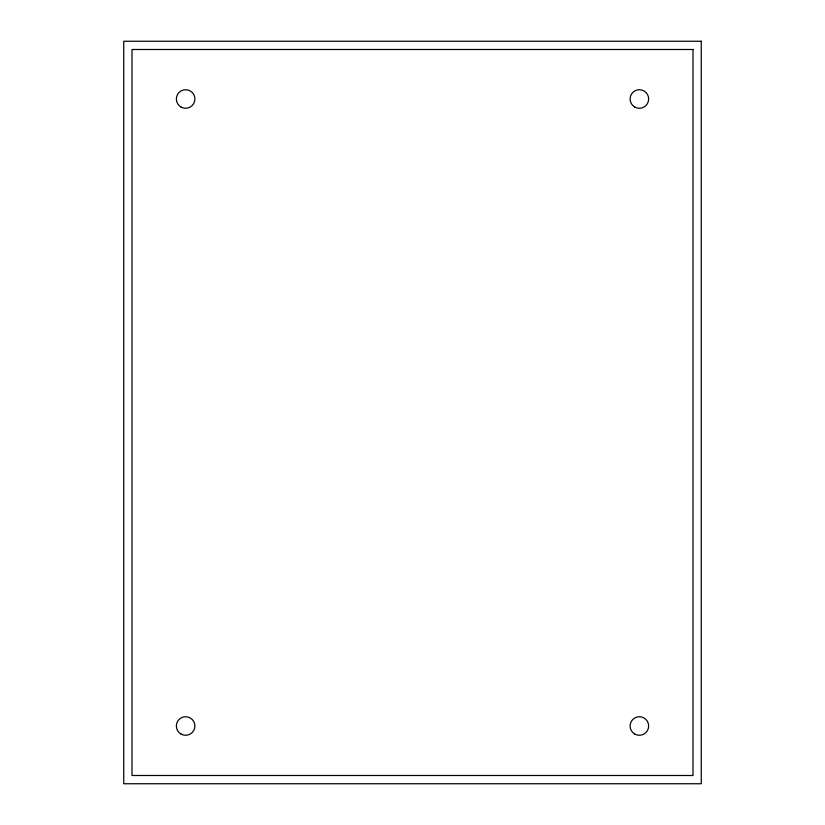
<?xml version="1.0" encoding="UTF-8"?>
<svg xmlns="http://www.w3.org/2000/svg" width="825" height="825" viewBox="0 0 825 825"><rect width="100%" height="100%" fill="white"/><g stroke="black" fill="none" stroke-linecap="round" stroke-linejoin="round"><path stroke-width="1.24" d="M701.25 41.25L123.75 41.25L123.75 783.75L701.25 783.75L701.25 41.25M693 49.5L132 49.5L132 775.5L693 775.5L693 49.5M634.734 734.033A9.281 9.281 0 0 0 648.656 726A9.281 9.281 0 0 0 634.734 717.967A9.281 9.281 0 0 0 634.734 734.033M180.984 734.033A9.281 9.281 0 0 0 194.906 726A9.281 9.281 0 0 0 180.984 717.967A9.281 9.281 0 0 0 180.984 734.033M634.734 107.033A9.281 9.281 0 0 0 648.656 99A9.281 9.281 0 0 0 634.734 90.967A9.281 9.281 0 0 0 634.734 107.033M180.984 107.033A9.281 9.281 0 0 0 194.906 99A9.281 9.281 0 0 0 180.984 90.967A9.281 9.281 0 0 0 180.984 107.033"/></g></svg>
